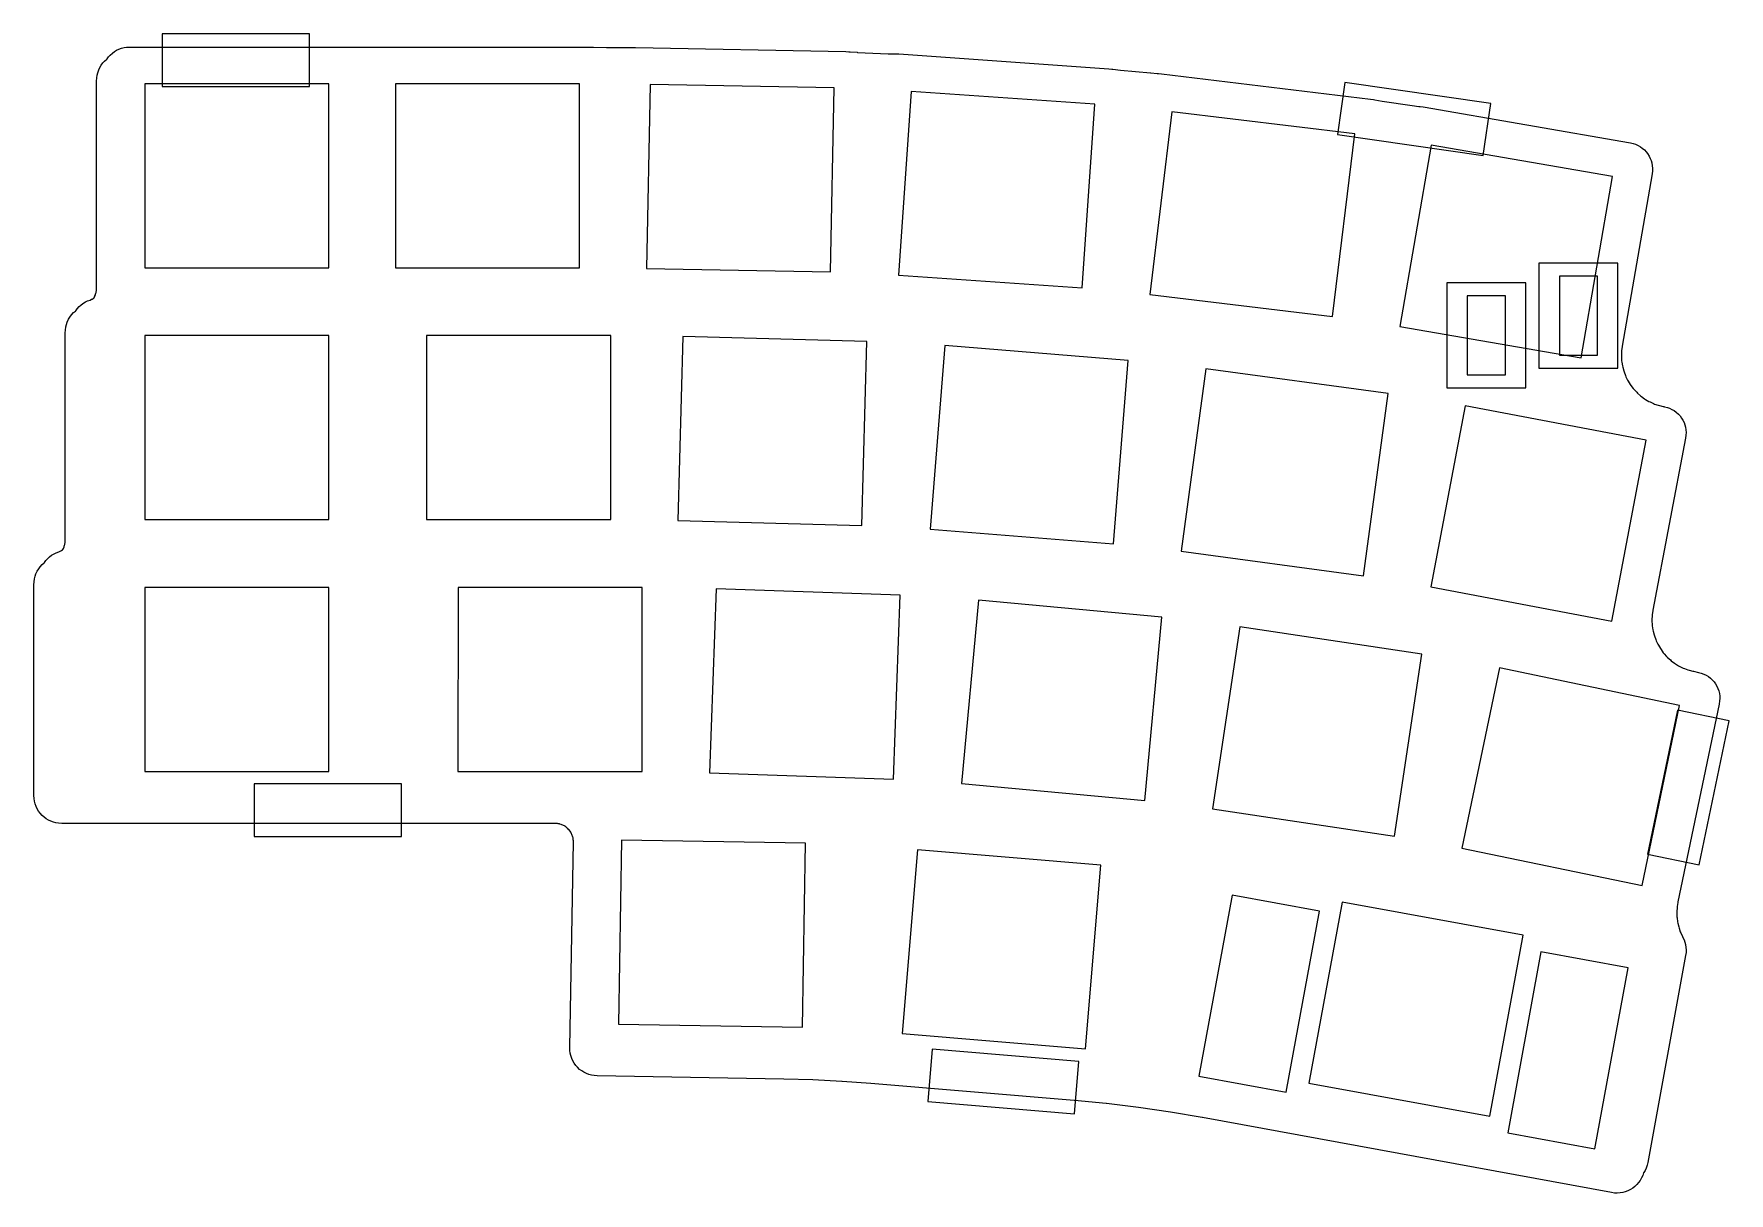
# Model space of a CAD drawing. Header units: millimetres. Extents: x -5 to 124, y -1 to 87.
import ezdxf

# ---------------------------------------------------------------- set-up
doc = ezdxf.new("R2010")
doc.units = ezdxf.units.MM

msp = doc.modelspace()

# ---------------------------------------------------------------- linework, layer by layer
at = {"layer": 'CLIP_KEEPOUT'}
for p, q in [((16.3, 86.9897), (5.1, 86.9897)), ((5.1, 86.9897), (5.1, 82.9897)), ((16.3, 82.9897), (16.3, 86.9897)), ((5.1, 82.9897), (16.3, 82.9897)), ((95.0693, 83.296), (94.4967, 79.3372)), ((106.1539, 81.6926), (95.0693, 83.296)), ((105.5813, 77.7338), (106.1539, 81.6926)), ((94.4967, 79.3372), (105.5813, 77.7338)), ((120.3711, 35.5603), (118.084, 24.5963)), ((124.2868, 34.7435), (120.3711, 35.5603)), ((121.9997, 23.7795), (124.2868, 34.7435)), ((23.3, 29.935), (12.1, 29.935)), ((12.1, 29.935), (12.1, 25.935)), ((23.3, 25.935), (23.3, 29.935)), ((12.1, 25.935), (23.3, 25.935)), ((118.084, 24.5963), (121.9997, 23.7795)), ((63.6709, 9.7697), (63.3372, 5.7836)), ((74.8319, 8.8352), (63.6709, 9.7697)), ((74.4981, 4.8491), (74.8319, 8.8352)), ((63.3372, 5.7836), (74.4981, 4.8491))]:
    msp.add_line(p, q, dxfattribs=at)
at = {"layer": 'CONNECTOR'}
for p, q in [((115.8244, 69.5581), (109.8244, 69.5581)), ((109.8244, 69.5581), (109.8244, 61.5581)), ((114.2744, 68.5581), (111.3744, 68.5581)), ((111.3744, 68.5581), (111.3744, 62.5581)), ((114.2744, 62.5581), (114.2744, 68.5581)), ((115.8244, 61.5581), (115.8244, 69.5581)), ((111.3744, 62.5581), (114.2744, 62.5581)), ((109.8244, 61.5581), (115.8244, 61.5581))]:
    msp.add_line(p, q, dxfattribs=at)
at = {"layer": 'CONNECTOR_2'}
for p, q in [((108.8244, 68.0581), (102.8244, 68.0581)), ((102.8244, 68.0581), (102.8244, 60.0581)), ((107.2744, 67.0581), (104.3744, 67.0581)), ((104.3744, 67.0581), (104.3744, 61.0581)), ((107.2744, 61.0581), (107.2744, 67.0581)), ((108.8244, 60.0581), (108.8244, 68.0581)), ((104.3744, 61.0581), (107.2744, 61.0581)), ((102.8244, 60.0581), (108.8244, 60.0581))]:
    msp.add_line(p, q, dxfattribs=at)
at = {"layer": 'EDGE'}
for p, q in [((0.907, 85.0858), (1.0306, 85.2523)), ((1.0306, 85.2523), (1.149, 85.3833)), ((1.149, 85.3833), (1.3131, 85.5326)), ((1.3131, 85.5326), (1.4733, 85.6508)), ((1.4733, 85.6508), (1.6261, 85.7428)), ((1.6261, 85.7428), (1.8053, 85.8289)), ((1.8053, 85.8289), (2.0117, 85.9031)), ((2.0117, 85.9031), (2.2044, 85.9508)), ((2.2044, 85.9508), (2.3797, 85.977)), ((2.3797, 85.977), (2.6207, 85.9897)), ((2.6207, 85.9897), (37.6795, 85.9897)), ((37.6795, 85.9897), (37.8677, 85.9807)), ((37.8677, 85.9807), (37.903, 85.9796)), ((37.903, 85.9796), (38.9115, 85.9673)), ((38.9115, 85.9673), (39.8233, 85.9534)), ((39.8233, 85.9534), (40.7983, 85.9481)), ((40.7983, 85.9481), (40.8327, 85.9485)), ((40.8327, 85.9485), (41.1002, 85.9564)), ((41.1002, 85.9564), (57.1072, 85.6443)), ((57.1072, 85.6443), (57.3334, 85.629)), ((57.3334, 85.629), (57.3447, 85.6274)), ((57.3447, 85.6274), (57.4299, 85.6189)), ((57.4299, 85.6189), (57.9782, 85.5881)), ((57.9782, 85.5881), (57.9898, 85.5875)), ((57.9898, 85.5875), (60.314, 85.4839)), ((60.314, 85.4839), (60.3256, 85.4834)), ((60.3256, 85.4834), (60.8047, 85.4676)), ((60.8047, 85.4676), (60.8909, 85.4685)), ((60.8909, 85.4685), (60.9022, 85.4691)), ((60.9022, 85.4691), (61.1311, 85.4642)), ((61.1311, 85.4642), (77.1009, 84.3442)), ((0.1215, 83.6417), (0.1532, 83.8495)), ((0.1532, 83.8495), (0.1984, 84.0301)), ((0.1984, 84.0301), (0.2765, 84.2486)), ((0.2765, 84.2486), (0.3659, 84.4357)), ((0.3659, 84.4357), (0.474, 84.6148)), ((0.474, 84.6148), (0.6002, 84.7839)), ((0.6002, 84.7839), (0.7251, 84.9221)), ((0.7251, 84.9221), (0.8968, 85.0782)), ((0.8968, 85.0782), (0.907, 85.0858)), ((77.1009, 84.3442), (77.326, 84.3175)), ((77.326, 84.3175), (77.3372, 84.3153)), ((77.3372, 84.3153), (77.4219, 84.3025)), ((77.4219, 84.3025), (77.9905, 84.2416)), ((77.9905, 84.2416), (78.0019, 84.2405)), ((78.0019, 84.2405), (80.2808, 84.0227)), ((80.2808, 84.0227), (80.2922, 84.0216)), ((80.2922, 84.0216), (80.7937, 83.9795)), ((80.7937, 83.9795), (80.8797, 83.976)), ((80.8797, 83.976), (80.8915, 83.976)), ((80.8915, 83.976), (81.1075, 83.9606)), ((81.1075, 83.9606), (97.0101, 82.0282)), ((0.1086, 83.3943), (0.1215, 83.6417)), ((0.1086, 67.6166), (0.1086, 83.3943)), ((97.0101, 82.0282), (97.2336, 81.9901)), ((97.2336, 81.9901), (97.2447, 81.9873)), ((97.2447, 81.9873), (97.3286, 81.9703)), ((97.3286, 81.9703), (97.8913, 81.8808)), ((97.8913, 81.8808), (97.9026, 81.879)), ((97.9026, 81.879), (100.1699, 81.5452)), ((100.1699, 81.5452), (100.1812, 81.5436)), ((100.1812, 81.5436), (100.681, 81.4758)), ((100.681, 81.4758), (100.7667, 81.468)), ((100.7667, 81.468), (100.7779, 81.4674)), ((100.7779, 81.4674), (101.0048, 81.4393)), ((101.0048, 81.4393), (116.7755, 78.702)), ((116.7755, 78.702), (116.9868, 78.6547)), ((116.9868, 78.6547), (117.1728, 78.594)), ((117.1728, 78.594), (117.3706, 78.5062)), ((117.3706, 78.5062), (117.5407, 78.4086)), ((117.5407, 78.4086), (117.6825, 78.3084)), ((117.6825, 78.3084), (117.8476, 78.1654)), ((117.8476, 78.1654), (117.982, 78.0225)), ((117.982, 78.0225), (118.0886, 77.8852)), ((118.0886, 77.8852), (118.205, 77.7001)), ((118.205, 77.7001), (118.2921, 77.524)), ((118.2921, 77.524), (118.3551, 77.3594)), ((118.4244, 76.3446), (116.1501, 63.2415)), ((118.3551, 77.3594), (118.4078, 77.1699)), ((118.4078, 77.1699), (118.4448, 76.9537)), ((118.453, 76.5811), (118.4244, 76.3446)), ((118.4448, 76.9537), (118.4573, 76.7796)), ((118.4573, 76.7796), (118.453, 76.5811)), ((-0.0269, 67.0145), (-0.0075, 67.0574)), ((-0.0075, 67.0574), (0.0242, 67.1374)), ((0.0242, 67.1374), (0.0395, 67.1819)), ((0.0395, 67.1819), (0.0635, 67.2644)), ((0.0635, 67.2644), (0.0745, 67.3102)), ((0.0745, 67.3102), (0.0906, 67.3946)), ((0.0906, 67.3946), (0.0972, 67.4411)), ((0.0972, 67.4411), (0.1053, 67.5266)), ((0.1053, 67.5266), (0.1076, 67.5737)), ((0.1076, 67.5737), (0.1086, 67.6166)), ((-1.7942, 65.6135), (-1.6386, 65.7857)), ((-1.6386, 65.7857), (-1.5009, 65.911)), ((-1.5009, 65.911), (-1.4749, 65.9305)), ((-1.4749, 65.9305), (-1.3636, 66.0822)), ((-1.3636, 66.0822), (-1.2148, 66.2468)), ((-1.2148, 66.2468), (-1.0842, 66.3655)), ((-1.0842, 66.3655), (-0.925, 66.4851)), ((-0.925, 66.4851), (-0.7351, 66.5994)), ((-0.7351, 66.5994), (-0.5714, 66.6772)), ((-0.5714, 66.6772), (-0.3816, 66.7486)), ((-0.3816, 66.7486), (-0.2643, 66.8014)), ((-0.2643, 66.8014), (-0.2228, 66.8234)), ((-0.2228, 66.8234), (-0.1407, 66.872)), ((-0.1407, 66.872), (-0.1014, 66.8978)), ((-0.1014, 66.8978), (-0.0799, 66.9135)), ((-0.0799, 66.9135), (-0.0659, 66.9379)), ((-0.0659, 66.9379), (-0.0269, 67.0145)), ((-2.2619, 64.4667), (-2.2276, 64.6973)), ((-2.2276, 64.6973), (-2.1824, 64.8779)), ((-2.1824, 64.8779), (-2.1128, 65.0751)), ((-2.1128, 65.0751), (-2.0136, 65.285)), ((-2.0136, 65.285), (-1.918, 65.4448)), ((-1.918, 65.4448), (-1.7942, 65.6135)), ((-2.2727, 64.2421), (-2.2619, 64.4667)), ((-2.2727, 48.4603), (-2.2727, 64.2421)), ((116.1429, 63.1933), (116.1069, 62.9038)), ((116.1501, 63.2415), (116.1429, 63.1933)), ((116.0996, 62.8067), (116.0916, 62.5155)), ((116.0916, 62.5155), (116.0937, 62.4183)), ((116.0937, 62.4183), (116.1138, 62.1279)), ((116.1069, 62.9038), (116.0996, 62.8067)), ((116.1138, 62.1279), (116.1252, 62.0313)), ((116.1252, 62.0313), (116.1733, 61.7444)), ((116.1733, 61.7444), (116.1939, 61.6495)), ((116.1939, 61.6495), (116.2695, 61.3688)), ((116.2695, 61.3688), (116.2992, 61.2764)), ((116.2992, 61.2764), (116.4015, 61.0046)), ((116.4015, 61.0046), (116.44, 60.9155)), ((116.44, 60.9155), (116.568, 60.6551)), ((116.568, 60.6551), (116.615, 60.5703)), ((116.615, 60.5703), (116.7676, 60.3236)), ((116.7676, 60.3236), (116.8225, 60.2438)), ((116.8225, 60.2438), (116.9984, 60.0133)), ((116.9984, 60.0133), (117.0608, 59.9393)), ((117.0608, 59.9393), (117.2581, 59.727)), ((117.2581, 59.727), (117.3274, 59.6594)), ((117.3274, 59.6594), (117.5444, 59.4675)), ((117.5444, 59.4675), (117.6199, 59.407)), ((117.6199, 59.407), (117.8545, 59.2371)), ((117.8545, 59.2371), (117.9356, 59.1842)), ((117.9356, 59.1842), (118.1856, 59.038)), ((118.1856, 59.038), (118.2715, 58.9933)), ((118.2715, 58.9933), (118.5346, 58.8722)), ((118.5346, 58.8722), (118.6244, 58.836)), ((118.6244, 58.836), (118.8982, 58.741)), ((118.8982, 58.741), (118.9912, 58.7138)), ((118.9912, 58.7138), (119.2732, 58.6458)), ((119.2732, 58.6458), (119.3169, 58.6363)), ((119.3169, 58.6363), (119.3713, 58.6257)), ((119.3713, 58.6257), (119.5933, 58.5711)), ((119.5933, 58.5711), (119.7593, 58.5133)), ((119.7593, 58.5133), (119.9394, 58.4307)), ((119.9394, 58.4307), (120.1087, 58.3318)), ((120.1087, 58.3318), (120.2658, 58.2179)), ((120.2658, 58.2179), (120.4272, 58.0736)), ((120.4272, 58.0736), (120.5578, 57.93)), ((120.5578, 57.93), (120.675, 57.7726)), ((120.675, 57.7726), (120.7762, 57.6043)), ((120.7762, 57.6043), (120.8614, 57.425)), ((120.8614, 57.425), (120.9217, 57.2594)), ((120.9217, 57.2594), (120.9719, 57.0671)), ((120.9719, 57.0671), (121.0028, 56.8726)), ((121.0028, 56.8726), (121.0145, 56.6759)), ((120.9748, 56.2434), (118.4879, 43.1602)), ((121.0071, 56.4794), (120.9748, 56.2434)), ((121.0145, 56.6759), (121.0071, 56.4794)), ((-2.6041, 47.6671), (-2.522, 47.7157)), ((-2.522, 47.7157), (-2.4827, 47.7415)), ((-2.4827, 47.7415), (-2.4611, 47.7572)), ((-2.4611, 47.7572), (-2.4472, 47.7816)), ((-2.4472, 47.7816), (-2.4081, 47.8582)), ((-2.4081, 47.8582), (-2.3887, 47.9011)), ((-2.3887, 47.9011), (-2.3571, 47.9811)), ((-2.3571, 47.9811), (-2.3418, 48.0256)), ((-2.3418, 48.0256), (-2.3178, 48.1081)), ((-2.3178, 48.1081), (-2.3068, 48.1539)), ((-2.3068, 48.1539), (-2.2906, 48.2382)), ((-2.2906, 48.2382), (-2.284, 48.2848)), ((-2.284, 48.2848), (-2.2759, 48.3703)), ((-2.2759, 48.3703), (-2.2737, 48.4174)), ((-2.2737, 48.4174), (-2.2727, 48.4603)), ((-4.2875, 46.3061), (-4.1767, 46.4558)), ((-4.1767, 46.4558), (-4.0199, 46.6294)), ((-4.0199, 46.6294), (-3.8821, 46.7546)), ((-3.8821, 46.7546), (-3.8563, 46.774)), ((-3.8563, 46.774), (-3.7462, 46.9243)), ((-3.7462, 46.9243), (-3.596, 47.0905)), ((-3.596, 47.0905), (-3.4655, 47.2092)), ((-3.4655, 47.2092), (-3.3063, 47.3288)), ((-3.3063, 47.3288), (-3.1163, 47.4431)), ((-3.1163, 47.4431), (-2.9527, 47.5209)), ((-2.9527, 47.5209), (-2.7629, 47.5922)), ((-2.7629, 47.5922), (-2.6455, 47.6451)), ((-2.6455, 47.6451), (-2.6041, 47.6671)), ((-4.6539, 45.0858), (-4.6431, 45.3104)), ((-4.6431, 45.3104), (-4.6091, 45.5392)), ((-4.6091, 45.5392), (-4.5575, 45.7418)), ((-4.5575, 45.7418), (-4.4948, 45.9171)), ((-4.4948, 45.9171), (-4.3957, 46.127)), ((-4.3957, 46.127), (-4.2875, 46.3061)), ((-4.6539, 29.0658), (-4.6539, 45.0858)), ((118.4305, 42.7268), (118.4178, 42.436)), ((118.4394, 42.8236), (118.4305, 42.7268)), ((118.4799, 43.1122), (118.4394, 42.8236)), ((118.4879, 43.1602), (118.4799, 43.1122)), ((118.4178, 42.436), (118.4183, 42.3388)), ((118.4183, 42.3388), (118.4337, 42.0484)), ((118.4337, 42.0484), (118.4435, 41.9517)), ((118.4435, 41.9517), (118.4868, 41.6644)), ((118.4868, 41.6644), (118.5059, 41.5692)), ((118.5059, 41.5692), (118.5767, 41.2876)), ((118.5767, 41.2876), (118.6048, 41.1948)), ((118.6048, 41.1948), (118.7025, 40.9215)), ((118.7025, 40.9215), (118.7395, 40.8319)), ((118.7395, 40.8319), (118.863, 40.5696)), ((118.863, 40.5696), (118.9085, 40.4841)), ((118.9085, 40.4841), (119.0568, 40.2352)), ((119.0568, 40.2352), (119.1103, 40.1545)), ((119.1103, 40.1545), (119.282, 39.9213)), ((119.282, 39.9213), (119.343, 39.8462)), ((119.343, 39.8462), (119.5365, 39.6309)), ((119.5365, 39.6309), (119.6046, 39.5622)), ((119.6046, 39.5622), (119.818, 39.3667)), ((119.818, 39.3667), (119.8924, 39.3049)), ((119.8924, 39.3049), (120.1238, 39.1312)), ((120.1238, 39.1312), (120.2038, 39.077)), ((120.2038, 39.077), (120.451, 38.9266)), ((120.451, 38.9266), (120.536, 38.8804)), ((120.536, 38.8804), (120.7967, 38.7548)), ((120.7967, 38.7548), (120.8857, 38.7171)), ((120.8857, 38.7171), (121.1575, 38.6174)), ((121.1575, 38.6174), (121.2498, 38.5885)), ((121.2498, 38.5885), (121.5302, 38.5156)), ((121.5302, 38.5156), (121.5774, 38.5046)), ((121.5774, 38.5046), (121.9613, 38.4245)), ((121.9613, 38.4245), (122.169, 38.3706)), ((122.169, 38.3706), (122.3735, 38.2952)), ((122.3735, 38.2952), (122.5478, 38.2097)), ((122.5478, 38.2097), (122.7145, 38.1064)), ((122.7145, 38.1064), (122.8719, 37.986)), ((122.8719, 37.986), (122.9993, 37.8679)), ((122.9993, 37.8679), (123.1441, 37.7042)), ((123.1441, 37.7042), (123.2573, 37.5463)), ((123.2573, 37.5463), (123.3555, 37.3762)), ((123.3555, 37.3762), (123.4366, 37.1972)), ((123.4366, 37.1972), (123.4999, 37.011)), ((123.4999, 37.011), (123.5446, 36.8193)), ((123.5667, 36.2491), (123.5298, 36.0116)), ((123.5446, 36.8193), (123.5704, 36.624)), ((123.5772, 36.4249), (123.5667, 36.2491)), ((123.5704, 36.624), (123.5772, 36.4249)), ((123.5298, 36.0116), (120.3903, 20.9613)), ((-4.6432, 28.8416), (-4.6539, 29.0658)), ((-4.614, 28.6376), (-4.6432, 28.8416)), ((-4.5591, 28.4171), (-4.614, 28.6376)), ((-4.4898, 28.2248), (-4.5591, 28.4171)), ((-4.4005, 28.0371), (-4.4898, 28.2248)), ((-4.3056, 27.8781), (-4.4005, 28.0371)), ((-4.184, 27.712), (-4.3056, 27.8781)), ((-4.0321, 27.5439), (-4.184, 27.712)), ((-3.8807, 27.4074), (-4.0321, 27.5439)), ((-3.7137, 27.2843), (-3.8807, 27.4074)), ((-3.5552, 27.1892), (-3.7137, 27.2843)), ((-3.3696, 27.1004), (-3.5552, 27.1892)), ((-3.1547, 27.0234), (-3.3696, 27.1004)), ((-2.9769, 26.9789), (-3.1547, 27.0234)), ((-2.7721, 26.9476), (-2.9769, 26.9789)), ((-2.5279, 26.935), (-2.7721, 26.9476)), ((24.5277, 26.935), (-2.5279, 26.935)), ((34.9971, 26.9303), (24.5277, 26.935)), ((35.0416, 26.9292), (34.9971, 26.9303)), ((35.0905, 26.9267), (35.0416, 26.9292)), ((35.1791, 26.9179), (35.0905, 26.9267)), ((35.2273, 26.9106), (35.1791, 26.9179)), ((35.3145, 26.8931), (35.2273, 26.9106)), ((35.3618, 26.8811), (35.3145, 26.8931)), ((35.4468, 26.8549), (35.3618, 26.8811)), ((35.4925, 26.8383), (35.4468, 26.8549)), ((35.5745, 26.8039), (35.4925, 26.8383)), ((35.6184, 26.7828), (35.5745, 26.8039)), ((35.6965, 26.7404), (35.6184, 26.7828)), ((35.7381, 26.7151), (35.6965, 26.7404)), ((35.8116, 26.6651), (35.7381, 26.7151)), ((35.8504, 26.6358), (35.8116, 26.6651)), ((35.9186, 26.5788), (35.8504, 26.6358)), ((35.9544, 26.5457), (35.9186, 26.5788)), ((36.0166, 26.4822), (35.9544, 26.5457)), ((36.0489, 26.4457), (36.0166, 26.4822)), ((36.1045, 26.3763), (36.0489, 26.4457)), ((36.133, 26.3368), (36.1045, 26.3763)), ((36.1815, 26.2622), (36.133, 26.3368)), ((36.206, 26.22), (36.1815, 26.2622)), ((36.2468, 26.1409), (36.206, 26.22)), ((36.267, 26.0965), (36.2468, 26.1409)), ((36.2999, 26.0137), (36.267, 26.0965)), ((36.3156, 25.9674), (36.2999, 26.0137)), ((36.3401, 25.8817), (36.3156, 25.9674)), ((36.3512, 25.8341), (36.3401, 25.8817)), ((36.3672, 25.7463), (36.3512, 25.8341)), ((36.1089, 9.9033), (36.3826, 25.515)), ((36.3735, 25.6978), (36.3672, 25.7463)), ((36.3807, 25.6088), (36.3735, 25.6978)), ((36.3823, 25.5597), (36.3807, 25.6088)), ((36.3826, 25.515), (36.3823, 25.5597)), ((120.3815, 20.9129), (120.3354, 20.6218)), ((120.3903, 20.9613), (120.3815, 20.9129)), ((120.3072, 20.2301), (120.3061, 20.1318)), ((120.3061, 20.1318), (120.3172, 19.8378)), ((120.3247, 20.524), (120.3072, 20.2301)), ((120.3172, 19.8378), (120.3257, 19.74)), ((120.3354, 20.6218), (120.3247, 20.524)), ((120.3257, 19.74), (120.3655, 19.4487)), ((120.3655, 19.4487), (120.3835, 19.3522)), ((120.3835, 19.3522), (120.4514, 19.0664)), ((120.4514, 19.0664), (120.4787, 18.9722)), ((120.4787, 18.9722), (120.5741, 18.6947)), ((120.5741, 18.6947), (120.6105, 18.6036)), ((120.6105, 18.6036), (120.7319, 18.3386)), ((120.7319, 18.3386), (120.7427, 18.3157)), ((120.7427, 18.3157), (120.8621, 18.0715)), ((120.8621, 18.0715), (120.9226, 17.9086)), ((120.9827, 16.895), (118.0942, 1.1417)), ((120.9226, 17.9086), (120.9736, 17.7186)), ((120.9736, 17.7186), (121.0082, 17.504)), ((121.0117, 17.1108), (120.9827, 16.895)), ((121.0082, 17.504), (121.0195, 17.3093)), ((121.0195, 17.3093), (121.0117, 17.1108)), ((36.1172, 9.6582), (36.1089, 9.9033)), ((36.1448, 9.4521), (36.1172, 9.6582)), ((36.186, 9.273), (36.1448, 9.4521)), ((36.259, 9.0561), (36.186, 9.273)), ((36.3434, 8.8701), (36.259, 9.0561)), ((36.4466, 8.6918), (36.3434, 8.8701)), ((36.5677, 8.523), (36.4466, 8.6918)), ((36.6881, 8.385), (36.5677, 8.523)), ((36.8543, 8.2285), (36.6881, 8.385)), ((37.0177, 8.1035), (36.8543, 8.2285)), ((37.173, 8.0065), (37.0177, 8.1035)), ((37.3791, 7.9044), (37.173, 8.0065)), ((37.5505, 7.8396), (37.3791, 7.9044)), ((37.7508, 7.7848), (37.5505, 7.8396)), ((37.9532, 7.7503), (37.7508, 7.7848)), ((38.1971, 7.7333), (37.9532, 7.7503)), ((52.387, 7.4845), (38.1971, 7.7333)), ((54.5826, 7.4218), (52.387, 7.4845)), ((54.6024, 7.421), (54.5826, 7.4218)), ((56.7957, 7.3101), (54.6024, 7.421)), ((56.8154, 7.3089), (56.7957, 7.3101)), ((59.0153, 7.149), (56.8154, 7.3089)), ((74.4771, 5.8544), (59.0153, 7.149)), ((74.488, 5.8534), (74.4771, 5.8544)), ((76.914, 5.6204), (74.488, 5.8534)), ((76.9359, 5.618), (76.914, 5.6204)), ((79.355, 5.3258), (76.9359, 5.618)), ((79.3768, 5.3229), (79.355, 5.3258)), ((81.7877, 4.9717), (79.3768, 5.3229)), ((81.8093, 4.9683), (81.7877, 4.9717)), ((84.2106, 4.5583), (81.8093, 4.9683)), ((84.2214, 4.5564), (84.2106, 4.5583)), ((115.3336, -1.1481), (84.2214, 4.5564)), ((117.7136, 0.1518), (117.6272, -0.0365)), ((117.7848, 0.3609), (117.7136, 0.1518)), ((117.7911, 0.3696), (117.7848, 0.3609)), ((117.8914, 0.5416), (117.7911, 0.3696)), ((117.9735, 0.7206), (117.8914, 0.5416)), ((118.0448, 0.93), (117.9735, 0.7206)), ((118.0942, 1.1417), (118.0448, 0.93)), ((115.5779, -1.1798), (115.3336, -1.1481)), ((115.7851, -1.1857), (115.5779, -1.1798)), ((115.9926, -1.1712), (115.7851, -1.1857)), ((116.1996, -1.1359), (115.9926, -1.1712)), ((116.3786, -1.0877), (116.1996, -1.1359)), ((116.595, -1.0059), (116.3786, -1.0877)), ((116.7799, -0.9134), (116.595, -1.0059)), ((116.9581, -0.8012), (116.7799, -0.9134)), ((117.1069, -0.6867), (116.9581, -0.8012)), ((117.2612, -0.5431), (117.1069, -0.6867)), ((117.3995, -0.3865), (117.2612, -0.5431)), ((117.5219, -0.217), (117.3995, -0.3865)), ((117.6272, -0.0365), (117.5219, -0.217))]:
    msp.add_line(p, q, dxfattribs=at)
at = {"layer": 'STAB'}
for p, q in [((86.4881, 21.4677), (83.9632, 7.6972)), ((93.1274, 20.2503), (86.4881, 21.4677)), ((90.6025, 6.4799), (93.1274, 20.2503)), ((109.9726, 17.1617), (107.4477, 3.3913)), ((116.6119, 15.9444), (109.9726, 17.1617)), ((114.087, 2.1739), (116.6119, 15.9444)), ((83.9632, 7.6972), (90.6025, 6.4799)), ((107.4477, 3.3913), (114.087, 2.1739))]:
    msp.add_line(p, q, dxfattribs=at)
at = {"layer": 'SWITCH'}
for p, q in [((17.7875, 83.2024), (3.7875, 83.2024)), ((3.7875, 83.2024), (3.7875, 69.2024)), ((17.7875, 69.2024), (17.7875, 83.2024)), ((36.8375, 83.2024), (22.8375, 83.2024)), ((22.8375, 83.2024), (22.8375, 69.2024)), ((36.8375, 69.2024), (36.8375, 83.2024)), ((42.2092, 83.1501), (41.9363, 69.1528)), ((56.2065, 82.8772), (42.2092, 83.1501)), ((55.9336, 68.8799), (56.2065, 82.8772)), ((62.0838, 82.614), (61.1043, 68.6483)), ((76.0495, 81.6345), (62.0838, 82.614)), ((75.07, 67.6688), (76.0495, 81.6345)), ((81.9124, 81.0731), (80.2234, 67.1753)), ((95.8102, 79.3841), (81.9124, 81.0731)), ((94.1212, 65.4863), (95.8102, 79.3841)), ((101.6368, 78.525), (99.2426, 64.7312)), ((115.4306, 76.1308), (101.6368, 78.525)), ((113.0364, 62.337), (115.4306, 76.1308)), ((3.7875, 69.2024), (17.7875, 69.2024)), ((22.8375, 69.2024), (36.8375, 69.2024)), ((41.9363, 69.1528), (55.9336, 68.8799)), ((61.1043, 68.6483), (75.07, 67.6688)), ((80.2234, 67.1753), (94.1212, 65.4863)), ((99.2426, 64.7312), (113.0364, 62.337)), ((17.7875, 64.0484), (3.7875, 64.0484)), ((3.7875, 64.0484), (3.7875, 50.0484)), ((17.7875, 50.0484), (17.7875, 64.0484)), ((39.2188, 64.0484), (25.2188, 64.0484)), ((25.2188, 64.0484), (25.2188, 50.0484)), ((39.2188, 50.0484), (39.2188, 64.0484)), ((44.7112, 63.9747), (44.3356, 49.9797)), ((58.7062, 63.5991), (44.7112, 63.9747)), ((58.3306, 49.6041), (58.7062, 63.5991)), ((64.6326, 63.2807), (63.5068, 49.3261)), ((78.5872, 62.1549), (64.6326, 63.2807)), ((77.4614, 48.2003), (78.5872, 62.1549)), ((84.488, 61.5191), (82.6152, 47.6449)), ((98.3622, 59.6463), (84.488, 61.5191)), ((96.4894, 45.7721), (98.3622, 59.6463)), ((104.2204, 58.6948), (101.6061, 44.9411)), ((117.9741, 56.0805), (104.2204, 58.6948)), ((115.3598, 42.3268), (117.9741, 56.0805)), ((3.7875, 50.0484), (17.7875, 50.0484)), ((25.2188, 50.0484), (39.2188, 50.0484)), ((44.3356, 49.9797), (58.3306, 49.6041)), ((63.5068, 49.3261), (77.4614, 48.2003)), ((82.6152, 47.6449), (96.4894, 45.7721)), ((17.7875, 44.8921), (3.7875, 44.8921)), ((3.7875, 44.8921), (3.7875, 30.8921)), ((17.7875, 30.8921), (17.7875, 44.8921)), ((27.6073, 44.891), (27.6011, 30.891)), ((41.6073, 44.8848), (27.6073, 44.891)), ((41.6011, 30.8848), (41.6073, 44.8848)), ((47.2342, 44.7838), (46.738, 30.7926)), ((61.2254, 44.2876), (47.2342, 44.7838)), ((60.7292, 30.2964), (61.2254, 44.2876)), ((67.1985, 43.9058), (65.9097, 29.9652)), ((81.1391, 42.617), (67.1985, 43.9058)), ((101.6061, 44.9411), (115.3598, 42.3268)), ((79.8503, 28.6764), (81.1391, 42.617)), ((87.0809, 41.8972), (85.0038, 28.0521)), ((100.926, 39.8201), (87.0809, 41.8972)), ((98.8489, 25.975), (100.926, 39.8201)), ((106.8175, 38.7645), (103.9587, 25.0595)), ((120.5225, 35.9057), (106.8175, 38.7645)), ((117.6637, 22.2007), (120.5225, 35.9057)), ((3.7875, 30.8921), (17.7875, 30.8921)), ((27.6011, 30.891), (41.6011, 30.8848)), ((46.738, 30.7926), (60.7292, 30.2964)), ((65.9097, 29.9652), (79.8503, 28.6764)), ((85.0038, 28.0521), (98.8489, 25.975)), ((40.0503, 25.6702), (39.8049, 11.6724)), ((54.0481, 25.4248), (40.0503, 25.6702)), ((53.8027, 11.427), (54.0481, 25.4248)), ((62.551, 24.9162), (61.3828, 10.965)), ((76.5022, 23.748), (62.551, 24.9162)), ((103.9587, 25.0595), (117.6637, 22.2007)), ((75.334, 9.7968), (76.5022, 23.748)), ((94.8451, 20.9521), (92.3202, 7.1816)), ((108.6156, 18.4272), (94.8451, 20.9521)), ((106.0907, 4.6567), (108.6156, 18.4272)), ((39.8049, 11.6724), (53.8027, 11.427)), ((61.3828, 10.965), (75.334, 9.7968)), ((92.3202, 7.1816), (106.0907, 4.6567))]:
    msp.add_line(p, q, dxfattribs=at)

doc.saveas('drawing.dxf')
